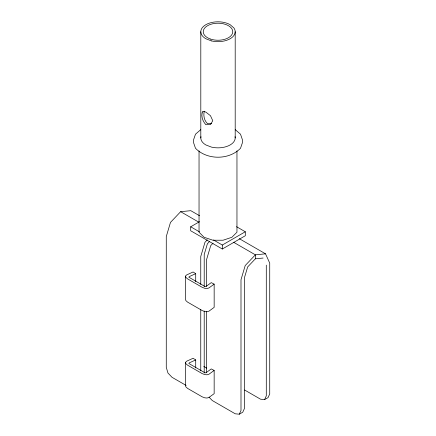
<?xml version="1.0" encoding="UTF-8"?>
<svg xmlns="http://www.w3.org/2000/svg" width="436" height="436" viewBox="0 0 436 436"><rect width="100%" height="100%" fill="white"/><g stroke="black" fill="none" stroke-linecap="round" stroke-linejoin="round"><path stroke-width="0.65" d="M204.244 111.213C203.247 115.676 204.13 120.472 207.569 123.704L211.536 123.655M209.089 397.185L212.25 400.521L235.244 413.797L239.31 414.2L240.994 410.478L240.994 279.721L245.201 265.557L255.365 254.831L265.524 253.823L269.731 263.126L269.731 393.888L268.053 397.605L264.603 399.599L260.537 399.196L244.618 390.007M264.603 399.599L266.287 395.877L266.287 265.115M195.71 273.655L189.262 276.598L188.843 277.198L205.127 286.599L206.168 286.354L211.264 282.632L214.158 284.141L214.158 307.369L208.931 311.184L206.996 311.745L204.751 311.533L202.179 310.541L187.605 302.132L185.894 300.644L185.523 299.347L185.523 276.119L186.499 275.002L193.099 271.982L195.71 273.655L195.71 281.618M195.71 359.94L189.262 362.883L188.843 363.482L205.127 372.884L206.168 372.644L211.264 368.921L214.158 370.426L214.158 393.659L208.931 397.469L206.996 398.03L204.751 397.817L202.179 396.831L187.605 388.416L185.894 386.928L185.523 385.637L185.523 362.403L186.499 361.286L193.099 358.272L195.71 359.94L195.71 367.908M199.568 215.744L190.799 210.681L180.635 211.689L170.476 222.415L166.269 236.579L166.269 367.335L167.947 373.003L172.013 377.293L186.161 385.462M207.274 239.887L204.964 242.323L200.756 256.488L200.756 284.414M209.672 241.337L207.405 243.735L204.206 254.499L204.206 286.507M213.024 243.206L210.713 245.642L206.506 259.807L206.506 286.37M263.088 258.047L255.365 258.81L247.643 266.963L244.443 277.727L244.443 408.488L242.759 412.211L239.31 414.2M200.773 129.639L195.492 134.201L193.639 139.585L193.639 142.904L195.492 148.289C207.04 160.186 228.96 160.186 240.509 148.289L242.362 142.904L242.362 139.585L240.509 134.201L235.227 129.639M214.158 284.141L208.931 287.951L206.996 288.512L204.751 288.3L202.179 287.313L187.605 278.898L185.894 277.41L185.523 276.119M214.158 370.426L208.931 374.241L206.996 374.802L204.751 374.589L202.179 373.598L187.605 365.188L185.894 363.7L185.523 362.403M236.525 226.693L245.305 231.767L245.305 235.745L222.311 249.021L190.696 230.769L190.696 226.785L199.541 221.679M213.531 239.969L222.311 245.037L245.305 231.767M239.217 238.634L265.524 253.823M180.635 211.689L198.816 222.18M233.805 242.383L255.365 254.831L255.365 258.81M190.696 226.785L199.475 231.859M203.792 366.436L206.74 368.137M236.961 150.883L236.961 232.208L231.881 237.288L223.079 240.225L212.921 240.225L204.119 237.288L199.039 232.208L199.039 150.883M235.195 31.724L235.195 137.929M222.311 245.037L222.311 249.021M206.506 311.566L206.506 372.862M204.206 311.026L204.206 372.998M200.805 31.724L200.805 137.929M200.756 309.609L200.756 370.905M235.048 136.637A17.195 9.924 0 0 1 211.422 147.095L205.841 144.943A17.195 9.924 0 0 1 200.952 136.637M202.113 112.924C201.198 117.219 202.996 121.519 205.841 124.701L210.474 124.642L212.768 120.701L210.474 115.72L205.841 112.09L202.751 111.262L202.113 112.924M211.422 40.897L205.841 38.744A17.195 9.924 0 0 1 205.841 24.705A17.195 9.924 0 0 1 230.159 24.705L233.887 27.926A17.195 9.924 0 0 1 230.159 38.744A17.195 9.924 0 0 1 211.422 40.897M210.621 39.104A14.753 8.518 0 0 0 232.753 31.724A14.753 8.518 0 0 0 210.621 24.351A14.753 8.518 0 0 0 210.621 39.104"/></g></svg>
